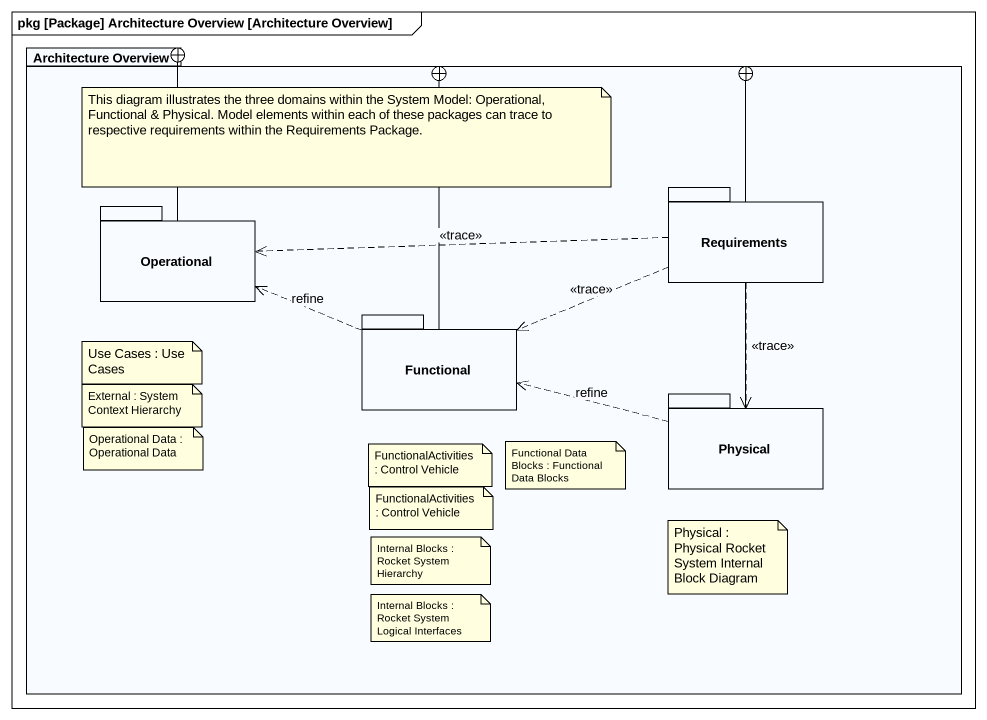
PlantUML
@startuml
mainframe pkg [Package] Architecture Overview [Architecture Overview]
package "Architecture Overview" as Architecture_Overview {
  package Operational {
  }
  package Requirements {
  }
  package Functional {
  }
  package Physical {
  }
}
Operational -right-+ Architecture_Overview
Requirements -left-+ Architecture_Overview
Requirements .left.> Operational : <<trace>>
Requirements .left.> Functional : <<trace>>
Requirements ..> Physical : <<trace>>
Functional -right-+ Architecture_Overview
Functional .left.> Operational : refine
Physical -left-+ Architecture_Overview
Physical .left.> Functional : refine
note as N1
  This diagram illustrates the three domains within the System Model: Operational, Functional & Physical. Model elements within each of these packages can trace to respective requirements within the Requirements Package.
end note
note as N2
  Use Cases : Use Cases
end note
note as N3
  External : System Context Hierarchy
end note
note as N4
  Operational Data : Operational Data
end note
note as N5
  FunctionalActivities : Control Vehicle
end note
note as N6
  FunctionalActivities : Control Vehicle
end note
note as N7
  Functional Data Blocks : Functional Data Blocks
end note
note as N8
  Internal Blocks : Rocket System Hierarchy
end note
note as N9
  Physical : Physical Rocket System Internal Block Diagram
end note
note as N10
  Internal Blocks : Rocket System Logical Interfaces
end note
@enduml
